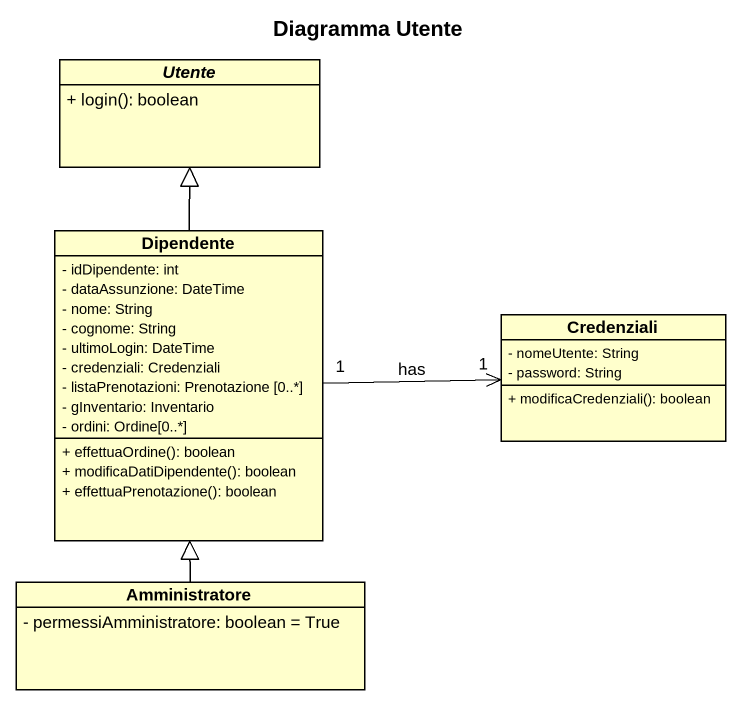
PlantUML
@startuml
title Diagramma Utente
hide circle
hide empty members
skinparam classAttributeIconSize 0
abstract class Utente {
  + login(): boolean
}
class Dipendente {
  - idDipendente: int
  - dataAssunzione: DateTime
  - nome: String
  - cognome: String
  - ultimoLogin: DateTime
  - credenziali: Credenziali
  - listaPrenotazioni: Prenotazione [0..*]
  - gInventario: Inventario
  - ordini: Ordine[0..*]
  + effettuaOrdine(): boolean
  + modificaDatiDipendente(): boolean
  + effettuaPrenotazione(): boolean
}
class Credenziali {
  - nomeUtente: String
  - password: String
  + modificaCredenziali(): boolean
}
class Amministratore {
  - permessiAmministratore: boolean = True
}
Dipendente -up-|> Utente
Dipendente "1" -right-> "1" Credenziali : has
Amministratore -up-|> Dipendente
@enduml
